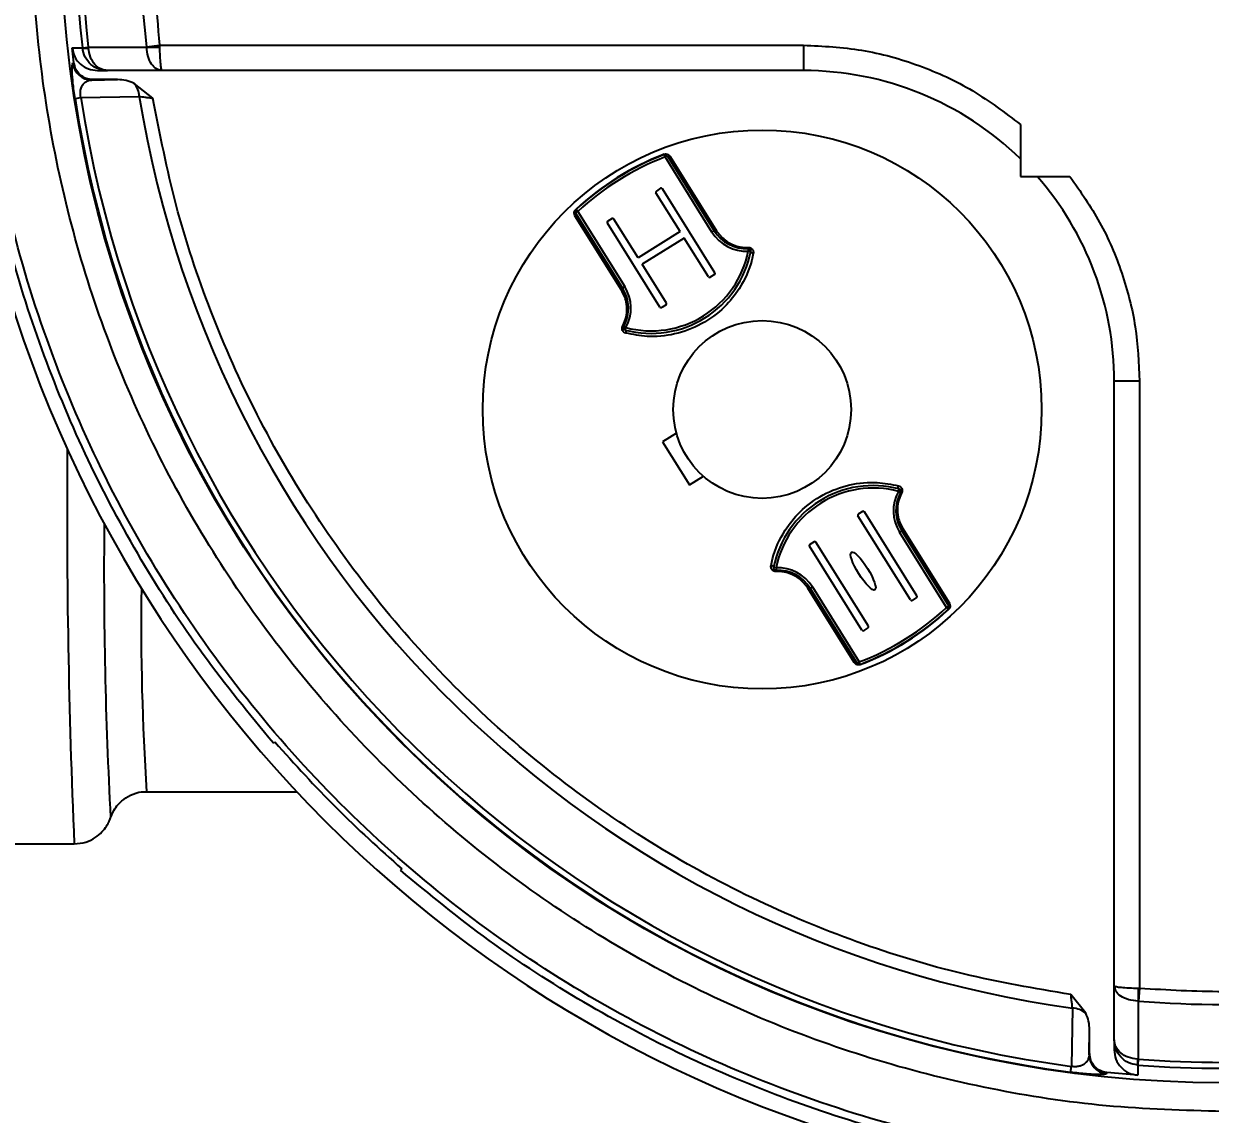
# Model space of a CAD drawing. Header units: millimetres. Extents: x 1846 to 4892, y 508 to 2661.
# Drawn here: x 2548.4 to 2641.8, y 2122.5 to 2208.4 of the extents above; entities that cross this region are included whole.
import ezdxf

# ---------------------------------------------------------------- set-up
doc = ezdxf.new("R2010")
doc.units = ezdxf.units.MM
doc.layers.add('AM_5', color=3, linetype='Continuous', lineweight=25)
doc.styles.add('SLDTEXTSTYLE1', font='txt.shx', dxfattribs={"width": 0.7, "bigfont": 'gbcbig.shx'})
doc.dimstyles.new('SLDDIMSTYLE12$0', dxfattribs={"dimtxt": 12, "dimasz": 10, "dimexe": 0, "dimexo": 0.0625, "dimgap": 0.875, "dimtad": 1, "dimdec": 1, "dimlfac": 1.8, "dimrnd": 1e-09, "dimzin": 12, "dimdsep": 46, "dimtxsty": 'SLDTEXTSTYLE1', "dimcen": 0.09, "dimdle": 8.16, "dimclrd": 3, "dimclre": 3, "dimadec": 0, "dimazin": 3, "dimtfac": 1, "dimtdec": 1, "dimtofl": 0, "dimtmove": 0, "dimatfit": 3, "dimfxl": 0, "dimfrac": 2, "dimtolj": 1, "dimlwd": 5, "dimlwe": 5, "dimarcsym": 0})

# ---------------------------------------------------------------- blocks, each defined once
blk = doc.blocks.new('*D64')
at = {"layer": 'AM_5', "color": 3, "lineweight": 5, "transparency": 16777216}
blk.add_line((2751.092, 2432.108), (2356.692, 2432.108), dxfattribs=at)
at = {"layer": 'AM_5', "color": 3, "linetype": 'Continuous', "lineweight": 5, "transparency": 16777216}
for p, q in [((2356.692, 2422.108), (2356.692, 2108.323)), ((2762.767, 2098.323), (2356.692, 2098.323))]:
    blk.add_line(p, q, dxfattribs=at)
at = {"layer": 'AM_5', "color": 3, "transparency": 16777216}
for points in [[(2355.025, 2422.108), (2358.359, 2422.108), (2356.692, 2432.108)], [(2355.025, 2108.323), (2358.359, 2108.323), (2356.692, 2098.323)]]:
    blk.add_solid(points, dxfattribs=at)
at = {"layer": 'Defpoints', "color": 0, "transparency": 16777216}
for p in [(2751.154, 2432.108), (2356.692, 2098.323), (2762.83, 2098.323)]:
    blk.add_point(p, dxfattribs=at)
at = {"layer": 'AM_5', "color": 0, "transparency": 16777216, "insert": (2342.103, 2265.216), "char_height": 12, "attachment_point": 5, "rotation": 90, "style": 'SLDTEXTSTYLE1'}
blk.add_mtext('\\A1;{\\H2.28571x;335}', dxfattribs=at)

msp = doc.modelspace()

# ---------------------------------------------------------------- linework, layer by layer
at = {"color": 7, "linetype": 'Continuous', "lineweight": 25}
for p, q in [((2552.222, 2206.454), (2553.027, 2206.452)), ((2552.36, 2205.278), (2552.222, 2206.454)), ((2553.025, 2206.469), (2553.487, 2206.521)), ((2553.025, 2206.469), (2553.027, 2206.452)), ((2553.492, 2206.452), (2553.487, 2206.521)), ((2553.487, 2206.521), (2558.072, 2206.512)), ((2558.069, 2206.553), (2559.095, 2206.673)), ((2558.069, 2206.553), (2558.072, 2206.512)), ((2559.095, 2206.673), (2609.786, 2206.673)), ((2559.095, 2206.673), (2559.098, 2206.512)), ((2609.786, 2206.673), (2609.786, 2204.673)), ((2552.265, 2205.245), (2552.36, 2205.278)), ((2554.213, 2204.673), (2555.001, 2204.673)), ((2559.296, 2204.673), (2555.001, 2204.673)), ((2609.786, 2204.673), (2559.296, 2204.673)), ((2553.752, 2203.929), (2555.793, 2203.963)), ((2555.793, 2203.963), (2553.849, 2203.963)), ((2558.575, 2202.489), (2557.1, 2203.663)), ((2552.444, 2202.486), (2552.904, 2202.557)), ((2552.904, 2202.557), (2557.504, 2202.639)), ((2626.868, 2200.422), (2626.868, 2196.336)), ((2598.818, 2198.057), (2598.809, 2198.079)), ((2598.89, 2197.87), (2598.818, 2198.057)), ((2598.89, 2197.87), (2599.06, 2197.976)), ((2602.587, 2191.954), (2598.89, 2197.87)), ((2599.06, 2197.976), (2602.756, 2192.06)), ((2599.288, 2197.919), (2602.955, 2192.052)), ((2626.868, 2196.336), (2630.769, 2196.336)), ((2600.083, 2191.999), (2598.175, 2195.052)), ((2598.546, 2195.401), (2598.207, 2195.189)), ((2602.817, 2188.755), (2598.684, 2195.369)), ((2595.469, 2187.373), (2591.802, 2193.241)), ((2592.021, 2193.578), (2591.851, 2193.472)), ((2595.548, 2187.556), (2591.851, 2193.472)), ((2591.885, 2193.724), (2591.868, 2193.742)), ((2592.021, 2193.578), (2591.885, 2193.724)), ((2592.021, 2193.578), (2595.717, 2187.662)), ((2598.492, 2186.052), (2594.359, 2192.667)), ((2594.73, 2193.017), (2594.391, 2192.805)), ((2596.775, 2189.932), (2594.868, 2192.985)), ((2600.083, 2191.999), (2596.775, 2189.932)), ((2600.401, 2191.49), (2597.093, 2189.423)), ((2602.308, 2188.437), (2600.401, 2191.49)), ((2602.756, 2192.06), (2602.587, 2191.954)), ((2605.433, 2190.653), (2605.442, 2190.453)), ((2605.638, 2190.414), (2605.442, 2190.453)), ((2599.001, 2186.37), (2597.093, 2189.423)), ((2602.785, 2188.617), (2602.446, 2188.405)), ((2595.717, 2187.662), (2595.548, 2187.556)), ((2598.969, 2186.232), (2598.63, 2186.02)), ((2595.639, 2184.533), (2595.815, 2184.438)), ((2595.764, 2184.244), (2595.815, 2184.438)), ((2636.25, 2180.209), (2634.25, 2180.209)), ((2634.25, 2132.632), (2634.25, 2180.209)), ((2636.25, 2180.209), (2636.25, 2132.432)), ((2599.788, 2176.131), (2598.693, 2175.447)), ((2598.693, 2175.447), (2600.812, 2172.055)), ((2600.812, 2172.055), (2601.908, 2172.739)), ((2617.259, 2171.542), (2617.309, 2171.736)), ((2617.259, 2171.542), (2617.434, 2171.447)), ((2614.444, 2169.96), (2614.104, 2169.748)), ((2618.715, 2163.313), (2614.581, 2169.928)), ((2618.206, 2162.995), (2614.073, 2169.61)), ((2617.356, 2168.318), (2617.526, 2168.424)), ((2621.053, 2162.402), (2617.356, 2168.318)), ((2617.526, 2168.424), (2621.222, 2162.508)), ((2617.605, 2168.607), (2621.272, 2162.739)), ((2614.39, 2160.611), (2610.256, 2167.225)), ((2610.627, 2167.575), (2610.288, 2167.363)), ((2614.899, 2160.929), (2610.765, 2167.543)), ((2607.632, 2165.527), (2607.436, 2165.566)), ((2607.632, 2165.527), (2607.641, 2165.327)), ((2613.785, 2158.061), (2610.119, 2163.929)), ((2610.317, 2163.92), (2610.487, 2164.026)), ((2614.014, 2158.004), (2610.317, 2163.92)), ((2610.487, 2164.026), (2614.184, 2158.11)), ((2618.683, 2163.175), (2618.344, 2162.963)), ((2621.222, 2162.508), (2621.053, 2162.402)), ((2621.189, 2162.256), (2621.053, 2162.402)), ((2621.206, 2162.238), (2621.189, 2162.256)), ((2614.867, 2160.791), (2614.528, 2160.579)), ((2614.014, 2158.004), (2614.184, 2158.11)), ((2614.255, 2157.923), (2614.184, 2158.11)), ((2614.264, 2157.901), (2614.255, 2157.923)), ((2568.062, 2151.709), (2568.173, 2151.82)), ((2558.076, 2147.896), (2569.899, 2147.896)), ((2555.245, 2145.862), (2555.252, 2145.884)), ((2547.744, 2143.787), (2552.383, 2143.787)), ((2578.168, 2141.825), (2578.057, 2141.714)), ((2634.25, 2132.632), (2634.305, 2132.586)), ((2634.317, 2132.411), (2634.25, 2132.632)), ((2634.25, 2128.353), (2634.25, 2132.632)), ((2636.142, 2132.433), (2636.25, 2132.432)), ((2636.25, 2132.432), (2636.17, 2131.403)), ((2632.011, 2130.454), (2630.837, 2131.919)), ((2630.964, 2130.859), (2630.882, 2126.272)), ((2636.142, 2131.404), (2636.17, 2131.403)), ((2636.142, 2131.404), (2636.148, 2126.835)), ((2632.279, 2127.182), (2632.311, 2129.146)), ((2632.311, 2127.276), (2632.311, 2129.146)), ((2634.25, 2128.353), (2634.25, 2127.567)), ((2636.148, 2126.835), (2636.102, 2126.837)), ((2636.148, 2126.835), (2636.113, 2126.371)), ((2630.821, 2125.811), (2630.882, 2126.272)), ((2636.102, 2126.371), (2636.113, 2126.371)), ((2636.102, 2126.371), (2636.103, 2125.57)), ((2633.659, 2125.783), (2633.628, 2125.692)), ((2636.103, 2125.57), (2633.659, 2125.783))]:
    msp.add_line(p, q, dxfattribs=at)
at = {"color": 7, "linetype": 'Continuous', "lineweight": 25, "flags": 128}
for points in [[(2553.752, 2203.929), (2553.806, 2203.948), (2553.849, 2203.963)], [(2602.955, 2192.052), (2602.924, 2192.038), (2602.893, 2192.029), (2602.863, 2192.024), (2602.834, 2192.023), (2602.809, 2192.026), (2602.787, 2192.034), (2602.769, 2192.045), (2602.756, 2192.06)], [(2605.84, 2190.275), (2605.798, 2190.282), (2605.758, 2190.294), (2605.721, 2190.31), (2605.69, 2190.329), (2605.665, 2190.349), (2605.647, 2190.371), (2605.638, 2190.393), (2605.638, 2190.414)], [(2595.548, 2187.556), (2595.556, 2187.538), (2595.558, 2187.517), (2595.556, 2187.494), (2595.547, 2187.469), (2595.534, 2187.444), (2595.516, 2187.419), (2595.494, 2187.396), (2595.469, 2187.373)], [(2595.801, 2184.002), (2595.812, 2184.043), (2595.819, 2184.084), (2595.821, 2184.124), (2595.818, 2184.16), (2595.811, 2184.192), (2595.799, 2184.217), (2595.783, 2184.235), (2595.764, 2184.244)], [(2617.309, 2171.736), (2617.29, 2171.745), (2617.275, 2171.763), (2617.263, 2171.788), (2617.255, 2171.82), (2617.252, 2171.856), (2617.254, 2171.896), (2617.261, 2171.937), (2617.272, 2171.978)], [(2617.526, 2168.424), (2617.518, 2168.443), (2617.515, 2168.464), (2617.518, 2168.487), (2617.526, 2168.511), (2617.539, 2168.536), (2617.557, 2168.561), (2617.579, 2168.584), (2617.605, 2168.607)], [(2607.436, 2165.566), (2607.435, 2165.587), (2607.426, 2165.609), (2607.409, 2165.631), (2607.384, 2165.652), (2607.352, 2165.67), (2607.316, 2165.686), (2607.276, 2165.698), (2607.234, 2165.706)], [(2610.119, 2163.929), (2610.15, 2163.942), (2610.181, 2163.951), (2610.211, 2163.957), (2610.239, 2163.958), (2610.265, 2163.954), (2610.287, 2163.947), (2610.304, 2163.935), (2610.317, 2163.92)], [(2632.311, 2127.276), (2632.293, 2127.223), (2632.279, 2127.182)]]:
    msp.add_lwpolyline(points, dxfattribs=at)
at = {"color": 7, "linetype": 'Continuous', "lineweight": 25}
for centre, radius in [((2642.811, 2216.463), 91.48), ((2606.537, 2177.99), 22), ((2606.537, 2177.99), 7)]:
    msp.add_circle(centre, radius, dxfattribs=at)
for centre, radius, start, end in [((2642.811, 2216.463), 90.341, 353.64897, 186.35103), ((2642.811, 2216.463), 89.875, 353.64897, 186.35103), ((2642.811, 2216.463), 85.319, 353.33017, 186.66983), ((2553.259, 2208.277), 1.84, 262.72929, 277.2707), ((2558.585, 2220.836), 14.333, 267.94984, 272.05016), ((2553.754, 2205.43), 1.5, 187.07071, 269.91274), ((2609.786, 2180.209), 24.464, 45.7131, 90), ((2555.743, 2202.537), 1.764, 3.33539, 39.69868), ((2642.811, 2216.463), 91.441, 188.79238, 262.46584), ((2642.811, 2216.463), 90.976, 188.79238, 262.46584), ((2642.811, 2216.463), 86.42, 189.2043, 262.12076), ((2642.854, 2216.285), 99.998, 190.32572, 259.67183), ((2606.537, 2177.99), 21.524, 111.039, 132.961), ((2606.537, 2177.99), 21.5, 111.039, 132.961), ((2606.537, 2177.99), 21.3, 111.039, 132.961), ((2598.89, 2197.87), 0.2, 32, 111.039), ((2599.207, 2198.082), 0.182, 215.62254, 296.53626), ((2609.786, 2180.209), 24.464, 0, 41.23805), ((2598.26, 2195.105), 0.1, 122, 212), ((2598.599, 2195.316), 0.1, 32, 122), ((2591.691, 2193.385), 0.182, 307.46374, 28.37746), ((2592.021, 2193.578), 0.2, 132.961, 212), ((2594.444, 2192.72), 0.1, 122, 212), ((2594.783, 2192.932), 0.1, 32, 122), ((2605.3, 2193.65), 3.2, 212, 272.53097), ((2605.3, 2193.65), 3, 212, 272.53097), ((2597.793, 2191.983), 8, 255.3094, 348.6906), ((2597.793, 2191.983), 7.8, 255.3094, 348.6906), ((2604.746, 2190.702), 0.689, 355.91037, 3.87572), ((2605.442, 2190.453), 0.2, 348.6906, 92.53097), ((2602.732, 2188.702), 0.1, 302, 32), ((2593.004, 2185.966), 3, 331.46903, 32), ((2593.004, 2185.966), 3.2, 331.46903, 32), ((2602.393, 2188.49), 0.1, 212, 302), ((2598.577, 2186.105), 0.1, 212, 302), ((2598.916, 2186.317), 0.1, 302, 32), ((2595.896, 2185.172), 0.689, 240.12428, 248.08963), ((2595.815, 2184.438), 0.2, 151.46903, 255.3094), ((3161.168, 2170.122), 609.354, 179.552814, 182.476995), ((2615.28, 2163.997), 8, 75.3094, 168.6906), ((2615.28, 2163.997), 7.8, 75.3094, 168.6906), ((2617.259, 2171.542), 0.2, 331.46903, 75.3094), ((2620.07, 2170.014), 3.2, 151.46903, 212), ((2620.07, 2170.014), 3, 151.46903, 212), ((2617.177, 2170.808), 0.689, 60.12428, 68.08963), ((2614.497, 2169.875), 0.1, 32, 122), ((2913.456, 2165.158), 358.731, 179.38754, 183.08342), ((2614.157, 2169.663), 0.1, 122, 212), ((2610.341, 2167.278), 0.1, 122, 212), ((2610.68, 2167.49), 0.1, 32, 122), ((2607.632, 2165.527), 0.2, 168.6906, 272.53097), ((2607.773, 2162.33), 3.2, 32, 92.53097), ((2608.328, 2165.278), 0.689, 175.91037, 183.87572), ((2607.773, 2162.33), 3, 32, 92.53097), ((2763.287, 2161.123), 205.637, 179.22351, 183.68809), ((2618.63, 2163.26), 0.1, 302, 32), ((2606.537, 2177.99), 21.3, 291.039, 312.961), ((2618.291, 2163.048), 0.1, 212, 302), ((2621.053, 2162.402), 0.2, 312.961, 32), ((2621.382, 2162.595), 0.182, 127.46374, 208.37746), ((2606.537, 2177.99), 21.5, 291.039, 312.961), ((2606.537, 2177.99), 21.524, 291.039, 312.961), ((2614.475, 2160.664), 0.1, 212, 302), ((2614.814, 2160.876), 0.1, 302, 32), ((2613.866, 2157.898), 0.182, 35.62254, 116.53626), ((2614.184, 2158.11), 0.2, 212, 291.039), ((2657.478, 2131.919), 21.342, 178.61808, 181.38192), ((2630.88, 2129.089), 1.772, 50.36479, 87.29394), ((2642.811, 2216.463), 85.319, 265.53552, 274.46448), ((2633.779, 2127.184), 1.5, 180.08872, 264.21159), ((2638.811, 2126.604), 2.719, 175.08842, 184.91158), ((2642.811, 2216.463), 89.875, 265.74841, 274.25159), ((2642.811, 2216.463), 90.341, 265.74841, 274.25159)]:
    msp.add_arc(centre, radius, start, end, dxfattribs=at)
msp.add_ellipse((2614.486, 2165.269), major_axis=(0.927, -1.484), ratio=0.228571, dxfattribs=at)
for points in [[(2642.811, 2122.722), (2639.743, 2122.809), (2633.608, 2122.983), (2624.494, 2124.386), (2615.556, 2126.612), (2606.88, 2129.719), (2598.551, 2133.658), (2590.648, 2138.395), (2583.247, 2143.884), (2576.42, 2150.072), (2570.232, 2156.899), (2564.743, 2164.3), (2560.006, 2172.203), (2556.067, 2180.532), (2552.963, 2189.208), (2550.724, 2198.145), (2549.372, 2207.26), (2548.92, 2216.463), (2549.372, 2225.666), (2550.724, 2234.78), (2552.963, 2243.718), (2556.067, 2252.393), (2560.006, 2260.723), (2564.743, 2268.626), (2570.232, 2276.027), (2576.42, 2282.854), (2583.247, 2289.042), (2590.648, 2294.53), (2598.551, 2299.268), (2606.88, 2303.206), (2615.556, 2306.314), (2624.494, 2308.539), (2633.608, 2309.942), (2639.743, 2310.116), (2642.811, 2310.203)], [(2632.022, 2118.789), (2628.37, 2119.313), (2621.067, 2120.361), (2610.423, 2123.481), (2600.18, 2127.689), (2590.48, 2133.044), (2581.44, 2139.449), (2573.178, 2146.83), (2565.797, 2155.092), (2559.392, 2164.131), (2554.037, 2173.832), (2549.829, 2184.075), (2546.71, 2194.718), (2545.661, 2202.022), (2545.137, 2205.673)], [(2568.062, 2151.709), (2566.175, 2154.005), (2562.4, 2158.598), (2557.555, 2166.099), (2553.355, 2173.97), (2549.908, 2182.199), (2547.155, 2190.693), (2545.979, 2196.521), (2545.391, 2199.435)], [(2568.173, 2151.82), (2569.75, 2150.065), (2572.902, 2146.554), (2576.413, 2143.401), (2578.168, 2141.825)], [(2625.783, 2119.043), (2622.869, 2119.631), (2617.042, 2120.806), (2608.547, 2123.559), (2600.318, 2127.006), (2592.447, 2131.207), (2584.947, 2136.052), (2580.353, 2139.826), (2578.057, 2141.714)], [(2636.25, 2132.432), (2638.437, 2132.304), (2642.811, 2132.048), (2647.185, 2132.304), (2649.372, 2132.432)]]:
    msp.add_open_spline(points, degree=3, dxfattribs=at)
for points, knots in [([(2642.811, 2300.749), (2639.906, 2300.662), (2634.047, 2300.487), (2625.297, 2299.059), (2616.643, 2296.755), (2608.238, 2293.508), (2600.227, 2289.386), (2592.743, 2284.462), (2585.898, 2278.84), (2579.733, 2272.594), (2574.246, 2265.746), (2569.457, 2258.294), (2565.435, 2250.289), (2562.272, 2241.853), (2560.022, 2233.128), (2558.74, 2224.265), (2558.337, 2215.408), (2558.844, 2209.568), (2559.095, 2206.673)], [0, 0, 0, 0, 0.061282, 0.123596, 0.186618, 0.25, 0.313382, 0.376404, 0.438718, 0.5, 0.561282, 0.623596, 0.686618, 0.75, 0.813382, 0.876404, 0.938718, 1, 1, 1, 1]), ([(2552.222, 2206.454), (2552.275, 2206.214), (2552.38, 2205.735), (2552.85, 2205.153), (2553.481, 2204.751), (2553.969, 2204.699), (2554.213, 2204.673)], [0, 0, 0, 0, 0.249916, 0.499877, 0.7499, 1, 1, 1, 1]), ([(2555.001, 2204.673), (2554.766, 2204.697), (2554.294, 2204.746), (2553.671, 2205.134), (2553.19, 2205.715), (2553.082, 2206.205), (2553.027, 2206.452)], [0, 0, 0, 0, 0.2431182, 0.4897364, 0.7422814, 1, 1, 1, 1]), ([(2555.001, 2204.673), (2554.822, 2204.697), (2554.461, 2204.746), (2553.984, 2205.134), (2553.618, 2205.715), (2553.534, 2206.205), (2553.492, 2206.452)], [0, 0, 0, 0, 0.243118, 0.489736, 0.742281, 1, 1, 1, 1]), ([(2559.296, 2204.673), (2559.148, 2204.699), (2558.849, 2204.75), (2558.459, 2205.154), (2558.163, 2205.756), (2558.103, 2206.259), (2558.072, 2206.512)], [0, 0, 0, 0, 0.2434907, 0.4899024, 0.7422853, 1, 1, 1, 1]), ([(2559.098, 2206.512), (2559.103, 2206.274), (2559.112, 2205.783), (2559.155, 2205.203), (2559.206, 2204.87), (2559.252, 2204.702), (2559.281, 2204.683), (2559.296, 2204.673)], [0, 0, 0, 0, 0.241843, 0.499124, 0.709006, 0.844455, 1, 1, 1, 1]), ([(2609.786, 2206.673), (2611.322, 2206.596), (2614.418, 2206.441), (2618.922, 2205.174), (2623.181, 2203.234), (2625.646, 2201.354), (2626.868, 2200.422)], [0, 0, 0, 0, 0.248067, 0.5, 0.751933, 1, 1, 1, 1]), ([(2553.849, 2203.963), (2553.668, 2203.982), (2553.306, 2204.02), (2552.836, 2204.316), (2552.483, 2204.745), (2552.401, 2205.1), (2552.36, 2205.278)], [0, 0, 0, 0, 0.2499186, 0.499876, 0.7499727, 1, 1, 1, 1]), ([(2552.444, 2202.486), (2552.413, 2202.695), (2552.349, 2203.128), (2552.283, 2203.71), (2552.237, 2204.215), (2552.207, 2204.719), (2552.207, 2205.145), (2552.245, 2205.211), (2552.265, 2205.245)], [0, 0, 0, 0, 0.120787, 0.249076, 0.373137, 0.501375, 0.740469, 1, 1, 1, 1]), ([(2552.904, 2202.557), (2552.891, 2202.626), (2552.865, 2202.765), (2552.861, 2202.966), (2552.882, 2203.145), (2552.957, 2203.441), (2553.124, 2203.666), (2553.298, 2203.796), (2553.397, 2203.845), (2553.48, 2203.88), (2553.58, 2203.909), (2553.678, 2203.924), (2553.73, 2203.928), (2553.746, 2203.929), (2553.752, 2203.929)], [0, 0, 0, 0, 0.059422, 0.118711, 0.18211, 0.251297, 0.500509, 0.668888, 0.720977, 0.750167, 0.875883, 0.962054, 0.987037, 1, 1, 1, 1]), ([(2557.1, 2203.663), (2556.891, 2203.752), (2556.472, 2203.929), (2556.019, 2203.952), (2555.793, 2203.963)], [0, 0, 0, 0, 0.501536, 1, 1, 1, 1]), ([(2557.504, 2202.639), (2557.645, 2202.621), (2557.869, 2202.592), (2558.247, 2202.539), (2558.462, 2202.506), (2558.575, 2202.489)], [0, 0, 0, 0, 0.446397, 0.709937, 1, 1, 1, 1]), ([(2630.837, 2131.919), (2628.008, 2132.405), (2622.293, 2133.384), (2613.888, 2135.971), (2605.607, 2139.426), (2597.606, 2143.829), (2590.026, 2149.131), (2583.035, 2155.253), (2576.75, 2162.097), (2571.269, 2169.549), (2566.678, 2177.444), (2563.028, 2185.64), (2560.242, 2193.982), (2559.127, 2199.672), (2558.575, 2202.489)], [0, 0, 0, 0, 0.0796462, 0.1608773, 0.2435885, 0.3284704, 0.4139828, 0.5, 0.5860128, 0.6715253, 0.7564115, 0.8391185, 0.9203517, 1, 1, 1, 1]), ([(2598.809, 2198.079), (2598.832, 2198.087), (2598.881, 2198.103), (2598.969, 2198.109), (2599.086, 2198.091), (2599.205, 2198.028), (2599.26, 2197.956), (2599.288, 2197.919)], [0, 0, 0, 0, 0.08537, 0.190799, 0.356423, 0.666471, 1, 1, 1, 1]), ([(2630.769, 2196.336), (2631.591, 2195.156), (2633.245, 2192.782), (2634.941, 2188.759), (2636.048, 2184.536), (2636.183, 2181.645), (2636.25, 2180.209)], [0, 0, 0, 0, 0.248315, 0.5, 0.751685, 1, 1, 1, 1]), ([(2591.802, 2193.241), (2591.773, 2193.305), (2591.728, 2193.401), (2591.75, 2193.556), (2591.793, 2193.651), (2591.831, 2193.705), (2591.86, 2193.734), (2591.868, 2193.742)], [0, 0, 0, 0, 0.49351, 0.746512, 0.851032, 0.956489, 1, 1, 1, 1]), ([(2602.955, 2192.052), (2603.149, 2191.797), (2603.5, 2191.338), (2604.318, 2190.882), (2604.99, 2190.739), (2605.365, 2190.747), (2605.433, 2190.749)], [0, 0, 0, 0, 0.3569261, 0.6455881, 0.9359573, 1, 1, 1, 1]), ([(2605.433, 2190.749), (2605.474, 2190.747), (2605.555, 2190.743), (2605.665, 2190.693), (2605.758, 2190.613), (2605.826, 2190.501), (2605.854, 2190.382), (2605.843, 2190.304), (2605.84, 2190.275)], [0, 0, 0, 0, 0.154084, 0.307786, 0.471204, 0.657166, 0.867497, 1, 1, 1, 1]), ([(2605.84, 2190.275), (2605.801, 2190.1), (2605.594, 2189.164), (2604.944, 2187.669), (2603.543, 2185.924), (2601.79, 2184.623), (2599.647, 2183.833), (2597.57, 2183.647), (2596.354, 2183.891), (2595.801, 2184.002)], [0, 0, 0, 0, 0.043937, 0.236293, 0.372822, 0.535728, 0.69861, 0.863201, 1, 1, 1, 1]), ([(2595.553, 2184.575), (2595.584, 2184.636), (2595.756, 2184.97), (2595.923, 2185.636), (2595.871, 2186.571), (2595.612, 2187.088), (2595.469, 2187.373)], [0, 0, 0, 0, 0.0640427, 0.3544119, 0.6430739, 1, 1, 1, 1]), ([(2595.801, 2184.002), (2595.747, 2184.024), (2595.644, 2184.066), (2595.542, 2184.197), (2595.5, 2184.338), (2595.507, 2184.471), (2595.539, 2184.543), (2595.553, 2184.575)], [0, 0, 0, 0, 0.257956, 0.484914, 0.703585, 0.864278, 1, 1, 1, 1]), ([(2607.234, 2165.706), (2607.272, 2165.88), (2607.479, 2166.816), (2608.13, 2168.311), (2609.53, 2170.056), (2611.283, 2171.358), (2613.426, 2172.147), (2615.503, 2172.333), (2616.72, 2172.089), (2617.272, 2171.978)], [0, 0, 0, 0, 0.043937, 0.236293, 0.372822, 0.535728, 0.69861, 0.863201, 1, 1, 1, 1]), ([(2617.272, 2171.978), (2617.327, 2171.956), (2617.43, 2171.915), (2617.532, 2171.783), (2617.574, 2171.642), (2617.566, 2171.509), (2617.535, 2171.438), (2617.52, 2171.405)], [0, 0, 0, 0, 0.257956, 0.484914, 0.703585, 0.864278, 1, 1, 1, 1]), ([(2617.52, 2171.405), (2617.489, 2171.345), (2617.317, 2171.011), (2617.151, 2170.344), (2617.202, 2169.409), (2617.462, 2168.892), (2617.605, 2168.607)], [0, 0, 0, 0, 0.0640427, 0.3544119, 0.6430739, 1, 1, 1, 1]), ([(2607.641, 2165.231), (2607.6, 2165.233), (2607.519, 2165.237), (2607.409, 2165.288), (2607.315, 2165.367), (2607.247, 2165.479), (2607.22, 2165.598), (2607.23, 2165.676), (2607.234, 2165.706)], [0, 0, 0, 0, 0.154084, 0.307786, 0.471204, 0.657166, 0.867497, 1, 1, 1, 1]), ([(2610.119, 2163.929), (2609.925, 2164.183), (2609.574, 2164.642), (2608.756, 2165.098), (2608.084, 2165.241), (2607.708, 2165.233), (2607.641, 2165.231)], [0, 0, 0, 0, 0.3569261, 0.6455881, 0.9359573, 1, 1, 1, 1]), ([(2621.272, 2162.739), (2621.301, 2162.675), (2621.345, 2162.579), (2621.324, 2162.424), (2621.281, 2162.329), (2621.243, 2162.275), (2621.214, 2162.247), (2621.206, 2162.238)], [0, 0, 0, 0, 0.49351, 0.746512, 0.851032, 0.956489, 1, 1, 1, 1]), ([(2614.264, 2157.901), (2614.242, 2157.893), (2614.192, 2157.877), (2614.104, 2157.871), (2613.987, 2157.889), (2613.869, 2157.952), (2613.814, 2158.024), (2613.785, 2158.061)], [0, 0, 0, 0, 0.0853698, 0.1907986, 0.3564235, 0.6664713, 1, 1, 1, 1]), ([(2555.303, 2146.009), (2555.341, 2146.105), (2555.425, 2146.316), (2555.741, 2146.813), (2556.271, 2147.338), (2557.017, 2147.733), (2557.659, 2147.928), (2558.01, 2147.881), (2558.06, 2147.874)], [0, 0, 0, 0, 0.142955, 0.316376, 0.513602, 0.731485, 0.9621, 1, 1, 1, 1]), ([(2552.383, 2143.787), (2552.695, 2143.815), (2553.282, 2143.868), (2554.029, 2144.242), (2554.573, 2144.7), (2554.939, 2145.18), (2555.156, 2145.605), (2555.259, 2145.893), (2555.287, 2146.002), (2555.298, 2146.046)], [0, 0, 0, 0, 0.193623, 0.3638297, 0.5134571, 0.6488002, 0.7758655, 0.9104411, 1, 1, 1, 1]), ([(2634.305, 2132.586), (2634.345, 2132.573), (2634.446, 2132.541), (2634.801, 2132.489), (2635.395, 2132.446), (2635.898, 2132.437), (2636.142, 2132.433)], [0, 0, 0, 0, 0.160392, 0.409005, 0.713336, 1, 1, 1, 1]), ([(2636.142, 2131.404), (2635.882, 2131.431), (2635.367, 2131.484), (2634.753, 2131.782), (2634.382, 2132.109), (2634.333, 2132.336), (2634.317, 2132.411)], [0, 0, 0, 0, 0.293488, 0.580904, 0.861371, 1, 1, 1, 1]), ([(2630.964, 2130.859), (2630.949, 2130.999), (2630.925, 2131.221), (2630.88, 2131.596), (2630.852, 2131.808), (2630.837, 2131.919)], [0, 0, 0, 0, 0.449191, 0.712048, 1, 1, 1, 1]), ([(2632.311, 2129.146), (2632.3, 2129.374), (2632.277, 2129.827), (2632.099, 2130.245), (2632.011, 2130.454)], [0, 0, 0, 0, 0.5011048, 1, 1, 1, 1]), ([(2636.102, 2126.837), (2635.846, 2126.874), (2635.341, 2126.946), (2634.734, 2127.313), (2634.327, 2127.798), (2634.276, 2128.168), (2634.25, 2128.353)], [0, 0, 0, 0, 0.257822, 0.510246, 0.756601, 1, 1, 1, 1]), ([(2636.102, 2126.371), (2635.846, 2126.419), (2635.341, 2126.514), (2634.734, 2126.993), (2634.327, 2127.627), (2634.276, 2128.112), (2634.25, 2128.353)], [0, 0, 0, 0, 0.257822, 0.510246, 0.756601, 1, 1, 1, 1]), ([(2632.279, 2127.182), (2632.265, 2127.074), (2632.247, 2126.93), (2632.148, 2126.726), (2632.007, 2126.531), (2631.81, 2126.382), (2631.625, 2126.315), (2631.596, 2126.305), (2631.491, 2126.273), (2631.323, 2126.243), (2631.085, 2126.242), (2630.95, 2126.262), (2630.882, 2126.272)], [0, 0, 0, 0, 0.250063, 0.336411, 0.500155, 0.749322, 0.750492, 0.76061, 0.788913, 0.888015, 0.943992, 1, 1, 1, 1]), ([(2633.659, 2125.783), (2633.478, 2125.822), (2633.116, 2125.899), (2632.675, 2126.25), (2632.37, 2126.724), (2632.331, 2127.092), (2632.311, 2127.276)], [0, 0, 0, 0, 0.250514, 0.50007, 0.74999, 1, 1, 1, 1]), ([(2634.25, 2127.567), (2634.277, 2127.317), (2634.332, 2126.816), (2634.754, 2126.175), (2635.361, 2125.707), (2635.856, 2125.615), (2636.103, 2125.57)], [0, 0, 0, 0, 0.250409, 0.500179, 0.750032, 1, 1, 1, 1]), ([(2633.628, 2125.692), (2633.593, 2125.671), (2633.526, 2125.631), (2633.087, 2125.621), (2632.58, 2125.639), (2632.078, 2125.673), (2631.486, 2125.728), (2631.04, 2125.783), (2630.821, 2125.811)], [0, 0, 0, 0, 0.259343, 0.499082, 0.628509, 0.7489, 0.876507, 1, 1, 1, 1])]:
    msp.add_open_spline(points, degree=3, knots=knots, dxfattribs=at)

# ---------------------------------------------------------------- dimensions: what is measured, and where the dimension line sits
at = {"layer": 'AM_5'}
dim = msp.add_linear_dim(base=(2356.692, 2098.323), p1=(2751.154, 2432.108), p2=(2762.83, 2098.323), angle=90, text='{\\H2.28571x;335}', dimstyle='SLDDIMSTYLE12$0', override={"dimlfac": 1}, dxfattribs=at)
dim.commit()
dim.dimension.update_dxf_attribs({"geometry": '*D64', "text_midpoint": (2342.103, 2265.216)})

doc.saveas('drawing.dxf')
